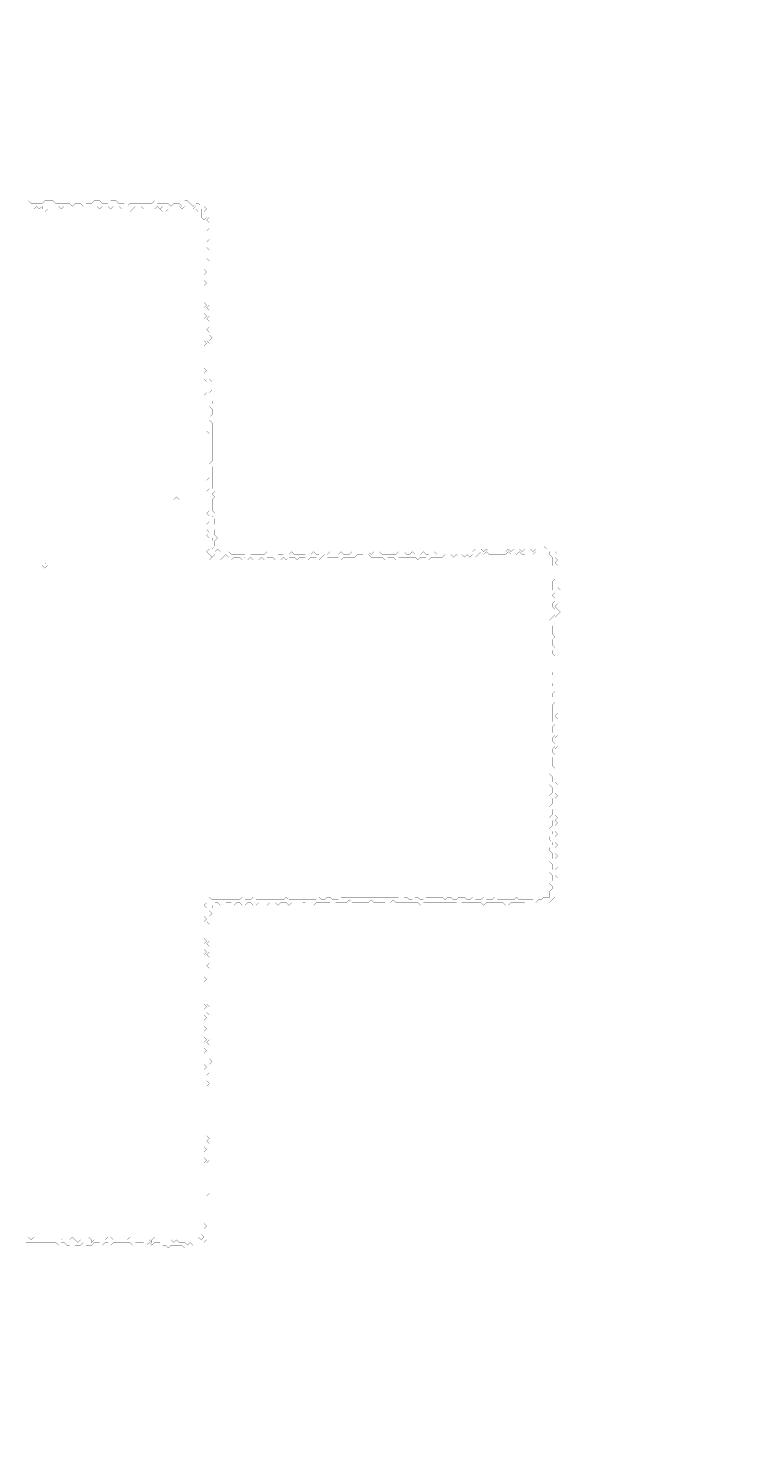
# Model space of a CAD drawing. Header units: metres. Extents: x 0 to 5072, y -5072 to 0.
# Drawn here: x 2510 to 5072, y -5072 to 0 of the extents above; entities that cross this region are included whole.
import ezdxf

# ---------------------------------------------------------------- set-up
doc = ezdxf.new("R2010")
doc.units = ezdxf.units.M
doc.layers.add('conductor', color=1, linetype='Continuous')
doc.layers.add('substrate', color=5, linetype='Continuous')

msp = doc.modelspace()

# ---------------------------------------------------------------- linework, layer by layer
at = {"layer": 'conductor', "const_width": 0.5}
msp.add_lwpolyline([(2501.3, -4387.2), (2511.2, -4377.3), (2521.1, -4387.2), (2531.1, -4377.3), (2541, -4387.2), (2550.9, -4387.2), (2560.9, -4377.3), (2570.8, -4377.3), (2580.7, -4387.2), (2590.6, -4387.2), (2600.6, -4387.2), (2610.5, -4377.3), (2620.4, -4387.2), (2630.3, -4387.2), (2640.3, -4377.3), (2650.2, -4377.3), (2660.1, -4387.2), (2670, -4377.3), (2680, -4387.2), (2689.9, -4397.1), (2699.8, -4387.2), (2709.7, -4387.2), (2719.7, -4397.1), (2719.7, -4387.2), (2729.6, -4377.3), (2739.5, -4387.2), (2739.5, -4397.1), (2749.4, -4387.2), (2759.4, -4387.2), (2769.3, -4387.2), (2779.2, -4387.2), (2789.1, -4387.2), (2799.1, -4377.3), (2809, -4377.3), (2818.9, -4387.2), (2828.8, -4377.3), (2838.8, -4387.2), (2848.7, -4387.2), (2858.6, -4387.2), (2868.6, -4387.2), (2878.5, -4377.3), (2888.4, -4387.2), (2898.3, -4387.2), (2908.3, -4387.2), (2918.2, -4387.2), (2928.1, -4387.2), (2938, -4387.2), (2948, -4387.2), (2957.9, -4397.1), (2957.9, -4387.2), (2967.8, -4377.3), (2977.7, -4387.2), (2987.7, -4387.2), (2997.6, -4387.2), (3007.5, -4387.2), (3017.4, -4397.1), (3027.4, -4387.2), (3037.3, -4397.1), (3047.2, -4387.2), (3057.1, -4397.1), (3067.1, -4397.1), (3077, -4397.1), (3086.9, -4407), (3096.8, -4397.1), (3106.8, -4407), (3116.7, -4397.1), (3116.7, -4387.2), (3126.6, -4377.3), (3136.5, -4387.2), (3146.5, -4377.3), (3136.5, -4367.3), (3146.5, -4357.4), (3146.5, -4347.5), (3156.4, -4337.6), (3146.5, -4327.6), (3146.5, -4317.7), (3146.5, -4307.8), (3146.5, -4297.9), (3146.5, -4287.9), (3146.5, -4278), (3146.5, -4268.1), (3146.5, -4258.2), (3146.5, -4248.2), (3146.5, -4238.3), (3146.5, -4228.4), (3156.4, -4218.5), (3146.5, -4208.5), (3146.5, -4198.6), (3146.5, -4188.7), (3156.4, -4178.8), (3146.5, -4168.8), (3146.5, -4158.9), (3146.5, -4149), (3146.5, -4139.1), (3146.5, -4129.1), (3146.5, -4119.2), (3146.5, -4109.3), (3156.4, -4099.3), (3146.5, -4089.4), (3156.4, -4079.5), (3146.5, -4069.6), (3156.4, -4059.6), (3146.5, -4049.7), (3146.5, -4039.8), (3146.5, -4029.9), (3146.5, -4019.9), (3146.5, -4010), (3146.5, -4000.1), (3146.5, -3990.2), (3146.5, -3980.2), (3146.5, -3970.3), (3146.5, -3960.4), (3146.5, -3950.5), (3146.5, -3940.5), (3146.5, -3930.6), (3146.5, -3920.7), (3146.5, -3910.8), (3146.5, -3900.8), (3146.5, -3890.9), (3146.5, -3881), (3146.5, -3871.1), (3146.5, -3861.1), (3146.5, -3851.2), (3146.5, -3841.3), (3146.5, -3831.4), (3146.5, -3821.4), (3146.5, -3811.5), (3146.5, -3801.6), (3146.5, -3791.6), (3156.4, -3781.7), (3146.5, -3771.8), (3156.4, -3761.9), (3146.5, -3751.9), (3156.4, -3742), (3146.5, -3732.1), (3146.5, -3722.2), (3146.5, -3712.2), (3156.4, -3702.3), (3146.5, -3692.4), (3146.5, -3682.5), (3146.5, -3672.5), (3156.4, -3662.6), (3146.5, -3652.7), (3146.5, -3642.8), (3146.5, -3632.8), (3156.4, -3622.9), (3146.5, -3613), (3156.4, -3603.1), (3146.5, -3593.1), (3156.4, -3583.2), (3146.5, -3573.3), (3146.5, -3563.4), (3146.5, -3553.4), (3156.4, -3543.5), (3146.5, -3533.6), (3146.5, -3523.7), (3146.5, -3513.7), (3146.5, -3503.8), (3146.5, -3493.9), (3146.5, -3483.9), (3146.5, -3474), (3156.4, -3464.1), (3146.5, -3454.2), (3156.4, -3444.2), (3146.5, -3434.3), (3156.4, -3424.4), (3146.5, -3414.5), (3146.5, -3404.5), (3146.5, -3394.6), (3156.4, -3384.7), (3146.5, -3374.8), (3146.5, -3364.8), (3146.5, -3354.9), (3156.4, -3345), (3146.5, -3335.1), (3146.5, -3325.1), (3146.5, -3315.2), (3156.4, -3305.3), (3146.5, -3295.4), (3146.5, -3285.4), (3146.5, -3275.5), (3146.5, -3265.6), (3146.5, -3255.7), (3146.5, -3245.7), (3146.5, -3235.8), (3156.4, -3225.9), (3146.5, -3216), (3146.5, -3206), (3156.4, -3196.1), (3156.4, -3186.2), (3146.5, -3176.2), (3156.4, -3166.3), (3156.4, -3156.4), (3166.3, -3146.5), (3176.2, -3156.4), (3186.2, -3156.4), (3196.1, -3156.4), (3206, -3156.4), (3216, -3156.4), (3225.9, -3156.4), (3235.8, -3156.4), (3245.7, -3156.4), (3255.7, -3156.4), (3265.6, -3156.4), (3275.5, -3156.4), (3285.4, -3146.5), (3295.4, -3156.4), (3305.3, -3156.4), (3315.2, -3156.4), (3325.1, -3146.5), (3335.1, -3156.4), (3345, -3156.4), (3354.9, -3156.4), (3364.8, -3156.4), (3374.8, -3156.4), (3384.7, -3156.4), (3394.6, -3156.4), (3404.5, -3156.4), (3414.5, -3156.4), (3424.4, -3156.4), (3434.3, -3156.4), (3444.2, -3146.5), (3454.2, -3156.4), (3464.1, -3156.4), (3474, -3156.4), (3483.9, -3156.4), (3493.9, -3156.4), (3503.8, -3156.4), (3513.7, -3156.4), (3523.7, -3156.4), (3533.6, -3156.4), (3543.5, -3156.4), (3553.4, -3156.4), (3563.4, -3146.5), (3573.3, -3156.4), (3583.2, -3156.4), (3593.1, -3146.5), (3603.1, -3146.5), (3613, -3156.4), (3622.9, -3156.4), (3632.8, -3156.4), (3642.8, -3146.5), (3652.7, -3146.5), (3662.6, -3146.5), (3672.5, -3146.5), (3682.5, -3146.5), (3692.4, -3146.5), (3702.3, -3146.5), (3712.2, -3146.5), (3722.2, -3146.5), (3732.1, -3146.5), (3742, -3146.5), (3751.9, -3146.5), (3761.9, -3146.5), (3771.8, -3146.5), (3781.7, -3146.5), (3791.6, -3146.5), (3801.6, -3146.5), (3811.5, -3146.5), (3821.4, -3146.5), (3831.4, -3146.5), (3841.3, -3146.5), (3851.2, -3146.5), (3861.1, -3156.4), (3871.1, -3146.5), (3881, -3146.5), (3890.9, -3156.4), (3900.8, -3156.4), (3910.8, -3146.5), (3920.7, -3146.5), (3930.6, -3156.4), (3940.5, -3156.4), (3950.5, -3146.5), (3960.4, -3146.5), (3970.3, -3146.5), (3980.2, -3146.5), (3990.2, -3146.5), (4000.1, -3146.5), (4010, -3146.5), (4019.9, -3156.4), (4029.9, -3146.5), (4039.8, -3146.5), (4049.7, -3156.4), (4059.6, -3156.4), (4069.6, -3146.5), (4079.5, -3146.5), (4089.4, -3146.5), (4099.3, -3156.4), (4109.3, -3156.4), (4119.2, -3146.5), (4129.1, -3156.4), (4139.1, -3156.4), (4149, -3156.4), (4158.9, -3146.5), (4168.8, -3156.4), (4178.8, -3156.4), (4188.7, -3156.4), (4198.6, -3146.5), (4208.5, -3156.4), (4218.5, -3156.4), (4228.4, -3156.4), (4238.3, -3156.4), (4248.2, -3156.4), (4258.2, -3156.4), (4268.1, -3156.4), (4278, -3146.5), (4287.9, -3156.4), (4297.9, -3156.4), (4307.8, -3156.4), (4317.7, -3156.4), (4327.6, -3156.4), (4337.6, -3156.4), (4347.5, -3166.3), (4357.4, -3156.4), (4367.3, -3156.4), (4377.3, -3146.5), (4387.2, -3146.5), (4397.1, -3146.5), (4397.1, -3136.5), (4397.1, -3126.6), (4407, -3116.7), (4407, -3106.8), (4397.1, -3096.8), (4407, -3086.9), (4407, -3077), (4407, -3067.1), (4397.1, -3057.1), (4407, -3047.2), (4407, -3037.3), (4407, -3027.4), (4397.1, -3017.4), (4407, -3007.5), (4407, -2997.6), (4407, -2987.7), (4397.1, -2977.7), (4397.1, -2967.8), (4407, -2957.9), (4407, -2948), (4397.1, -2938), (4397.1, -2928.1), (4407, -2918.2), (4407, -2908.3), (4397.1, -2898.3), (4407, -2888.4), (4407, -2878.5), (4407, -2868.6), (4397.1, -2858.6), (4407, -2848.7), (4407, -2838.8), (4407, -2828.8), (4397.1, -2818.9), (4407, -2809), (4407, -2799.1), (4407, -2789.1), (4397.1, -2779.2), (4407, -2769.3), (4407, -2759.4), (4407, -2749.4), (4397.1, -2739.5), (4407, -2729.6), (4407, -2719.7), (4407, -2709.7), (4397.1, -2699.8), (4407, -2689.9), (4417, -2680), (4407, -2670), (4407, -2660.1), (4407, -2650.2), (4407, -2640.3), (4417, -2630.3), (4407, -2620.4), (4407, -2610.5), (4417, -2600.6), (4417, -2590.6), (4407, -2580.7), (4407, -2570.8), (4417, -2560.9), (4407, -2550.9), (4407, -2541), (4407, -2531.1), (4417, -2521.1), (4407, -2511.2), (4407, -2501.3), (4407, -2491.4), (4407, -2481.4), (4407, -2471.5), (4407, -2461.6), (4407, -2451.7), (4417, -2441.7), (4417, -2431.8), (4407, -2421.9), (4407, -2412), (4417, -2402), (4417, -2392.1), (4407, -2382.2), (4407, -2372.3), (4417, -2362.3), (4417, -2352.4), (4407, -2342.5), (4407, -2332.6), (4417, -2322.6), (4417, -2312.7), (4417, -2302.8), (4407, -2292.9), (4417, -2282.9), (4417, -2273), (4407, -2263.1), (4407, -2253.2), (4417, -2243.2), (4407, -2233.3), (4407, -2223.4), (4407, -2213.4), (4417, -2203.5), (4407, -2193.6), (4407, -2183.7), (4407, -2173.7), (4407, -2163.8), (4417, -2153.9), (4407, -2153.9), (4397.1, -2144), (4407, -2134), (4417, -2124.1), (4407, -2114.2), (4417, -2104.3), (4407, -2094.3), (4407, -2084.4), (4417, -2074.5), (4417, -2064.6), (4407, -2054.6), (4417, -2044.7), (4407, -2034.8), (4407, -2024.9), (4407, -2014.9), (4407, -2005), (4417, -1995.1), (4417, -1985.2), (4407, -1975.2), (4417, -1965.3), (4417, -1955.4), (4407, -1945.5), (4407, -1935.5), (4407, -1925.6), (4407, -1915.7), (4397.1, -1905.8), (4397.1, -1895.8), (4387.2, -1895.8), (4377.3, -1895.8), (4367.3, -1895.8), (4357.4, -1895.8), (4347.5, -1895.8), (4337.6, -1905.8), (4327.6, -1895.8), (4317.7, -1895.8), (4307.8, -1905.8), (4297.9, -1905.8), (4287.9, -1895.8), (4278, -1905.8), (4268.1, -1895.8), (4258.2, -1905.8), (4248.2, -1895.8), (4238.3, -1905.8), (4228.4, -1905.8), (4218.5, -1905.8), (4208.5, -1905.8), (4198.6, -1905.8), (4188.7, -1905.8), (4178.8, -1905.8), (4168.8, -1895.8), (4158.9, -1905.8), (4149, -1895.8), (4139.1, -1905.8), (4129.1, -1915.7), (4119.2, -1905.8), (4109.3, -1915.7), (4099.3, -1905.8), (4089.4, -1915.7), (4079.5, -1905.8), (4069.6, -1915.7), (4059.6, -1905.8), (4049.7, -1915.7), (4039.8, -1905.8), (4029.9, -1915.7), (4019.9, -1905.8), (4010, -1915.7), (4000.1, -1915.7), (3990.2, -1915.7), (3980.2, -1915.7), (3970.3, -1915.7), (3960.4, -1925.6), (3950.5, -1915.7), (3940.5, -1915.7), (3930.6, -1915.7), (3920.7, -1925.6), (3910.8, -1915.7), (3900.8, -1915.7), (3890.9, -1915.7), (3881, -1915.7), (3871.1, -1915.7), (3861.1, -1915.7), (3851.2, -1915.7), (3841.3, -1925.6), (3831.4, -1915.7), (3821.4, -1915.7), (3811.5, -1915.7), (3801.6, -1925.6), (3791.6, -1915.7), (3781.7, -1915.7), (3771.8, -1915.7), (3761.9, -1915.7), (3751.9, -1915.7), (3742, -1905.8), (3732.1, -1915.7), (3722.2, -1905.8), (3712.2, -1905.8), (3702.3, -1905.8), (3692.4, -1915.7), (3682.5, -1915.7), (3672.5, -1915.7), (3662.6, -1915.7), (3652.7, -1915.7), (3642.8, -1925.6), (3632.8, -1915.7), (3622.9, -1915.7), (3613, -1915.7), (3603.1, -1915.7), (3593.1, -1915.7), (3583.2, -1905.8), (3573.3, -1915.7), (3563.4, -1925.6), (3553.4, -1915.7), (3543.5, -1915.7), (3533.6, -1915.7), (3523.7, -1925.6), (3513.7, -1915.7), (3503.8, -1915.7), (3493.9, -1915.7), (3483.9, -1925.6), (3474, -1915.7), (3464.1, -1915.7), (3454.2, -1915.7), (3444.2, -1925.6), (3434.3, -1915.7), (3424.4, -1925.6), (3414.5, -1915.7), (3404.5, -1925.6), (3394.6, -1915.7), (3384.7, -1915.7), (3374.8, -1915.7), (3364.8, -1925.6), (3354.9, -1915.7), (3345, -1925.6), (3335.1, -1915.7), (3325.1, -1925.6), (3315.2, -1915.7), (3305.3, -1925.6), (3295.4, -1915.7), (3285.4, -1925.6), (3275.5, -1915.7), (3265.6, -1915.7), (3255.7, -1915.7), (3245.7, -1925.6), (3235.8, -1915.7), (3225.9, -1905.8), (3216, -1915.7), (3206, -1925.6), (3196.1, -1915.7), (3186.2, -1905.8), (3176.2, -1895.8), (3166.3, -1885.9), (3156.4, -1876), (3166.3, -1866), (3176.2, -1856.1), (3176.2, -1846.2), (3166.3, -1846.2), (3156.4, -1836.3), (3166.3, -1826.3), (3156.4, -1816.4), (3156.4, -1806.5), (3156.4, -1796.6), (3166.3, -1786.6), (3166.3, -1776.7), (3166.3, -1766.8), (3156.4, -1756.9), (3166.3, -1746.9), (3156.4, -1737), (3156.4, -1727.1), (3156.4, -1717.2), (3156.4, -1707.2), (3156.4, -1697.3), (3156.4, -1687.4), (3156.4, -1677.5), (3166.3, -1667.5), (3156.4, -1657.6), (3156.4, -1647.7), (3156.4, -1637.8), (3166.3, -1627.8), (3166.3, -1617.9), (3156.4, -1608), (3156.4, -1598.1), (3156.4, -1588.1), (3156.4, -1578.2), (3156.4, -1568.3), (3156.4, -1558.3), (3156.4, -1548.4), (3156.4, -1538.5), (3156.4, -1528.6), (3156.4, -1518.6), (3156.4, -1508.7), (3156.4, -1498.8), (3156.4, -1488.9), (3156.4, -1478.9), (3166.3, -1469), (3156.4, -1459.1), (3156.4, -1449.2), (3156.4, -1439.2), (3156.4, -1429.3), (3156.4, -1419.4), (3156.4, -1409.5), (3156.4, -1399.5), (3156.4, -1389.6), (3156.4, -1379.7), (3156.4, -1369.8), (3156.4, -1359.8), (3156.4, -1349.9), (3156.4, -1340), (3146.5, -1330.1), (3156.4, -1320.1), (3156.4, -1310.2), (3156.4, -1300.3), (3156.4, -1290.4), (3156.4, -1280.4), (3146.5, -1270.5), (3146.5, -1260.6), (3146.5, -1250.6), (3156.4, -1240.7), (3146.5, -1230.8), (3146.5, -1220.9), (3146.5, -1210.9), (3156.4, -1201), (3146.5, -1191.1), (3146.5, -1181.2), (3146.5, -1171.2), (3156.4, -1161.3), (3146.5, -1151.4), (3156.4, -1141.5), (3146.5, -1131.5), (3156.4, -1121.6), (3146.5, -1111.7), (3146.5, -1101.8), (3146.5, -1091.8), (3156.4, -1081.9), (3146.5, -1072), (3146.5, -1062.1), (3146.5, -1052.1), (3156.4, -1042.2), (3146.5, -1032.3), (3146.5, -1022.4), (3146.5, -1012.4), (3156.4, -1002.5), (3146.5, -992.6), (3146.5, -982.7), (3146.5, -972.7), (3146.5, -962.8), (3146.5, -952.9), (3146.5, -942.9), (3146.5, -933), (3156.4, -923.1), (3146.5, -913.2), (3146.5, -903.2), (3146.5, -893.3), (3156.4, -883.4), (3146.5, -873.5), (3146.5, -863.5), (3146.5, -853.6), (3146.5, -843.7), (3146.5, -833.8), (3146.5, -823.8), (3146.5, -813.9), (3146.5, -804), (3146.5, -794.1), (3146.5, -784.1), (3146.5, -774.2), (3146.5, -764.3), (3146.5, -754.4), (3146.5, -744.4), (3146.5, -734.5), (3146.5, -724.6), (3146.5, -714.7), (3146.5, -704.7), (3146.5, -694.8), (3156.4, -684.9), (3146.5, -694.8), (3136.5, -684.9), (3136.5, -675), (3136.5, -665), (3136.5, -655.1), (3126.6, -665), (3116.7, -655.1), (3116.7, -645.2), (3106.8, -655.1), (3096.8, -655.1), (3086.9, -655.1), (3077, -645.2), (3067.1, -655.1), (3057.1, -645.2), (3047.2, -655.1), (3037.3, -655.1), (3027.4, -655.1), (3017.4, -655.1), (3007.5, -665), (2997.6, -665), (2987.7, -655.1), (2997.6, -645.2), (2987.7, -655.1), (2977.7, -645.2), (2967.8, -655.1), (2957.9, -645.2), (2948, -655.1), (2938, -655.1), (2928.1, -655.1), (2918.2, -645.2), (2908.3, -645.2), (2898.3, -645.2), (2888.4, -655.1), (2878.5, -665), (2868.6, -655.1), (2858.6, -655.1), (2848.7, -655.1), (2838.8, -645.2), (2828.8, -655.1), (2818.9, -645.2), (2809, -655.1), (2799.1, -645.2), (2789.1, -645.2), (2779.2, -645.2), (2769.3, -655.1), (2759.4, -645.2), (2749.4, -645.2), (2739.5, -645.2), (2729.6, -655.1), (2719.7, -655.1), (2709.7, -655.1), (2699.8, -655.1), (2689.9, -655.1), (2680, -655.1), (2670, -655.1), (2660.1, -655.1), (2650.2, -655.1), (2640.3, -645.2), (2630.3, -655.1), (2620.4, -645.2), (2610.5, -655.1), (2600.6, -645.2), (2590.6, -645.2), (2580.7, -645.2), (2580.7, -655.1), (2570.8, -665), (2560.9, -655.1), (2560.9, -645.2), (2550.9, -655.1), (2541, -645.2), (2531.1, -655.1), (2521.1, -645.2), (2511.2, -645.2), (2501.3, -645.2)], dxfattribs=at)
for points in [[(3037.3, -1707.2), (3047.2, -1697.3), (3057.1, -1707.2), (3047.2, -1717.2)], [(3156.4, -1895.8), (3166.3, -1885.9), (3176.2, -1895.8), (3166.3, -1905.8)], [(3156.4, -1915.7), (3166.3, -1905.8), (3176.2, -1915.7), (3166.3, -1925.6)], [(3166.3, -1905.8), (3176.2, -1895.8), (3186.2, -1905.8), (3176.2, -1915.7)], [(2560.9, -1945.5), (2570.8, -1935.5), (2580.7, -1945.5), (2570.8, -1955.4)]]:
    msp.add_lwpolyline(points, close=True, dxfattribs=at)
at = {"layer": 'substrate', "const_width": 0.5}
for points in [[(2501.3, -5072.1), (2511.2, -5072.1), (2521.1, -5072.1), (2531.1, -5072.1), (2541, -5072.1), (2550.9, -5072.1), (2560.9, -5072.1), (2570.8, -5072.1), (2580.7, -5072.1), (2590.6, -5072.1), (2600.6, -5072.1), (2610.5, -5072.1), (2620.4, -5072.1), (2630.3, -5072.1), (2640.3, -5072.1), (2650.2, -5072.1), (2660.1, -5072.1), (2670, -5072.1), (2680, -5072.1), (2689.9, -5072.1), (2699.8, -5072.1), (2709.7, -5072.1), (2719.7, -5072.1), (2729.6, -5072.1), (2739.5, -5072.1), (2749.4, -5072.1), (2759.4, -5072.1), (2769.3, -5072.1), (2779.2, -5072.1), (2789.1, -5072.1), (2799.1, -5072.1), (2809, -5072.1), (2818.9, -5072.1), (2828.8, -5072.1), (2838.8, -5072.1), (2848.7, -5072.1), (2858.6, -5072.1), (2868.6, -5072.1), (2878.5, -5072.1), (2888.4, -5072.1), (2898.3, -5072.1), (2908.3, -5072.1), (2918.2, -5072.1), (2928.1, -5072.1), (2938, -5072.1), (2948, -5072.1), (2957.9, -5072.1), (2967.8, -5072.1), (2977.7, -5072.1), (2987.7, -5072.1), (2997.6, -5072.1), (3007.5, -5072.1), (3017.4, -5072.1), (3027.4, -5072.1), (3037.3, -5072.1), (3047.2, -5072.1), (3057.1, -5072.1), (3067.1, -5072.1), (3077, -5072.1), (3086.9, -5072.1), (3096.8, -5072.1), (3106.8, -5072.1), (3116.7, -5072.1), (3126.6, -5072.1), (3136.5, -5072.1), (3146.5, -5072.1), (3156.4, -5072.1), (3166.3, -5072.1), (3176.2, -5072.1), (3186.2, -5072.1), (3196.1, -5072.1), (3206, -5072.1), (3216, -5072.1), (3225.9, -5072.1), (3235.8, -5072.1), (3245.7, -5072.1), (3255.7, -5072.1), (3265.6, -5072.1), (3275.5, -5072.1), (3285.4, -5072.1), (3295.4, -5072.1), (3305.3, -5072.1), (3315.2, -5072.1), (3325.1, -5072.1), (3335.1, -5072.1), (3345, -5072.1), (3354.9, -5072.1), (3364.8, -5072.1), (3374.8, -5072.1), (3384.7, -5072.1), (3394.6, -5072.1), (3404.5, -5072.1), (3414.5, -5072.1), (3424.4, -5072.1), (3434.3, -5072.1), (3444.2, -5072.1), (3454.2, -5072.1), (3464.1, -5072.1), (3474, -5072.1), (3483.9, -5072.1), (3493.9, -5072.1), (3503.8, -5072.1), (3513.7, -5072.1), (3523.7, -5072.1), (3533.6, -5072.1), (3543.5, -5072.1), (3553.4, -5072.1), (3563.4, -5072.1), (3573.3, -5072.1), (3583.2, -5072.1), (3593.1, -5072.1), (3603.1, -5072.1), (3613, -5072.1), (3622.9, -5072.1), (3632.8, -5072.1), (3642.8, -5072.1), (3652.7, -5072.1), (3662.6, -5072.1), (3672.5, -5072.1), (3682.5, -5072.1), (3692.4, -5072.1), (3702.3, -5072.1), (3712.2, -5072.1), (3722.2, -5072.1), (3732.1, -5072.1), (3742, -5072.1), (3751.9, -5072.1), (3761.9, -5072.1), (3771.8, -5072.1), (3781.7, -5072.1), (3791.6, -5072.1), (3801.6, -5072.1), (3811.5, -5072.1), (3821.4, -5072.1), (3831.4, -5072.1), (3841.3, -5072.1), (3851.2, -5072.1), (3861.1, -5072.1), (3871.1, -5072.1), (3881, -5072.1), (3890.9, -5072.1), (3900.8, -5072.1), (3910.8, -5072.1), (3920.7, -5072.1), (3930.6, -5072.1), (3940.5, -5072.1), (3950.5, -5072.1), (3960.4, -5072.1), (3970.3, -5072.1), (3980.2, -5072.1), (3990.2, -5072.1), (4000.1, -5072.1), (4010, -5072.1), (4019.9, -5072.1), (4029.9, -5072.1), (4039.8, -5072.1), (4049.7, -5072.1), (4059.6, -5072.1), (4069.6, -5072.1), (4079.5, -5072.1), (4089.4, -5072.1), (4099.3, -5072.1), (4109.3, -5072.1), (4119.2, -5072.1), (4129.1, -5072.1), (4139.1, -5072.1), (4149, -5072.1), (4158.9, -5072.1), (4168.8, -5072.1), (4178.8, -5072.1), (4188.7, -5072.1), (4198.6, -5072.1), (4208.5, -5072.1), (4218.5, -5072.1), (4228.4, -5072.1), (4238.3, -5072.1), (4248.2, -5072.1), (4258.2, -5072.1), (4268.1, -5072.1), (4278, -5072.1), (4287.9, -5072.1), (4297.9, -5072.1), (4307.8, -5072.1), (4317.7, -5072.1), (4327.6, -5072.1), (4337.6, -5072.1), (4347.5, -5072.1), (4357.4, -5072.1), (4367.3, -5072.1), (4377.3, -5072.1), (4387.2, -5072.1), (4397.1, -5072.1), (4407, -5072.1), (4417, -5072.1), (4426.9, -5072.1), (4436.8, -5072.1), (4446.8, -5072.1), (4456.7, -5072.1), (4466.6, -5072.1), (4476.5, -5072.1), (4486.5, -5072.1), (4496.4, -5072.1), (4506.3, -5072.1), (4516.2, -5072.1), (4526.2, -5072.1), (4536.1, -5072.1), (4546, -5072.1), (4555.9, -5072.1), (4565.9, -5072.1), (4575.8, -5072.1), (4585.7, -5072.1), (4595.6, -5072.1), (4605.6, -5072.1), (4615.5, -5072.1), (4625.4, -5072.1), (4635.3, -5072.1), (4645.3, -5072.1), (4655.2, -5072.1), (4665.1, -5072.1), (4675, -5072.1), (4685, -5072.1), (4694.9, -5072.1), (4704.8, -5072.1), (4714.7, -5072.1), (4724.7, -5072.1), (4734.6, -5072.1), (4744.5, -5072.1), (4754.4, -5072.1), (4764.4, -5072.1), (4774.3, -5072.1), (4784.2, -5072.1), (4794.2, -5072.1), (4804.1, -5072.1), (4814, -5072.1), (4823.9, -5072.1), (4833.9, -5072.1), (4843.8, -5072.1), (4853.7, -5072.1), (4863.6, -5072.1), (4873.6, -5072.1), (4883.5, -5072.1), (4893.4, -5072.1), (4903.3, -5072.1), (4913.3, -5072.1), (4923.2, -5072.1), (4933.1, -5072.1), (4943, -5072.1), (4953, -5072.1), (4962.9, -5072.1), (4972.8, -5072.1), (4982.7, -5072.1), (4992.7, -5072.1), (5002.6, -5072.1), (5012.5, -5072.1), (5022.4, -5072.1), (5032.4, -5072.1), (5042.3, -5072.1), (5052.2, -5072.1), (5062.1, -5072.1), (5072.1, -5072.1), (5072.1, -5062.1), (5072.1, -5052.2), (5072.1, -5042.3), (5072.1, -5032.4), (5072.1, -5022.4), (5072.1, -5012.5), (5072.1, -5002.6), (5072.1, -4992.7), (5072.1, -4982.7), (5072.1, -4972.8), (5072.1, -4962.9), (5072.1, -4953), (5072.1, -4943), (5072.1, -4933.1), (5072.1, -4923.2), (5072.1, -4913.3), (5072.1, -4903.3), (5072.1, -4893.4), (5072.1, -4883.5), (5072.1, -4873.6), (5072.1, -4863.6), (5072.1, -4853.7), (5072.1, -4843.8), (5072.1, -4833.9), (5072.1, -4823.9), (5072.1, -4814), (5072.1, -4804.1), (5072.1, -4794.2), (5072.1, -4784.2), (5072.1, -4774.3), (5072.1, -4764.4), (5072.1, -4754.4), (5072.1, -4744.5), (5072.1, -4734.6), (5072.1, -4724.7), (5072.1, -4714.7), (5072.1, -4704.8), (5072.1, -4694.9), (5072.1, -4685), (5072.1, -4675), (5072.1, -4665.1), (5072.1, -4655.2), (5072.1, -4645.3), (5072.1, -4635.3), (5072.1, -4625.4), (5072.1, -4615.5), (5072.1, -4605.6), (5072.1, -4595.6), (5072.1, -4585.7), (5072.1, -4575.8), (5072.1, -4565.9), (5072.1, -4555.9), (5072.1, -4546), (5072.1, -4536.1), (5072.1, -4526.2), (5072.1, -4516.2), (5072.1, -4506.3), (5072.1, -4496.4), (5072.1, -4486.5), (5072.1, -4476.5), (5072.1, -4466.6), (5072.1, -4456.7), (5072.1, -4446.8), (5072.1, -4436.8), (5072.1, -4426.9), (5072.1, -4417), (5072.1, -4407), (5072.1, -4397.1), (5072.1, -4387.2), (5072.1, -4377.3), (5072.1, -4367.3), (5072.1, -4357.4), (5072.1, -4347.5), (5072.1, -4337.6), (5072.1, -4327.6), (5072.1, -4317.7), (5072.1, -4307.8), (5072.1, -4297.9), (5072.1, -4287.9), (5072.1, -4278), (5072.1, -4268.1), (5072.1, -4258.2), (5072.1, -4248.2), (5072.1, -4238.3), (5072.1, -4228.4), (5072.1, -4218.5), (5072.1, -4208.5), (5072.1, -4198.6), (5072.1, -4188.7), (5072.1, -4178.8), (5072.1, -4168.8), (5072.1, -4158.9), (5072.1, -4149), (5072.1, -4139.1), (5072.1, -4129.1), (5072.1, -4119.2), (5072.1, -4109.3), (5072.1, -4099.3), (5072.1, -4089.4), (5072.1, -4079.5), (5072.1, -4069.6), (5072.1, -4059.6), (5072.1, -4049.7), (5072.1, -4039.8), (5072.1, -4029.9), (5072.1, -4019.9), (5072.1, -4010), (5072.1, -4000.1), (5072.1, -3990.2), (5072.1, -3980.2), (5072.1, -3970.3), (5072.1, -3960.4), (5072.1, -3950.5), (5072.1, -3940.5), (5072.1, -3930.6), (5072.1, -3920.7), (5072.1, -3910.8), (5072.1, -3900.8), (5072.1, -3890.9), (5072.1, -3881), (5072.1, -3871.1), (5072.1, -3861.1), (5072.1, -3851.2), (5072.1, -3841.3), (5072.1, -3831.4), (5072.1, -3821.4), (5072.1, -3811.5), (5072.1, -3801.6), (5072.1, -3791.6), (5072.1, -3781.7), (5072.1, -3771.8), (5072.1, -3761.9), (5072.1, -3751.9), (5072.1, -3742), (5072.1, -3732.1), (5072.1, -3722.2), (5072.1, -3712.2), (5072.1, -3702.3), (5072.1, -3692.4), (5072.1, -3682.5), (5072.1, -3672.5), (5072.1, -3662.6), (5072.1, -3652.7), (5072.1, -3642.8), (5072.1, -3632.8), (5072.1, -3622.9), (5072.1, -3613), (5072.1, -3603.1), (5072.1, -3593.1), (5072.1, -3583.2), (5072.1, -3573.3), (5072.1, -3563.4), (5072.1, -3553.4), (5072.1, -3543.5), (5072.1, -3533.6), (5072.1, -3523.7), (5072.1, -3513.7), (5072.1, -3503.8), (5072.1, -3493.9), (5072.1, -3483.9), (5072.1, -3474), (5072.1, -3464.1), (5072.1, -3454.2), (5072.1, -3444.2), (5072.1, -3434.3), (5072.1, -3424.4), (5072.1, -3414.5), (5072.1, -3404.5), (5072.1, -3394.6), (5072.1, -3384.7), (5072.1, -3374.8), (5072.1, -3364.8), (5072.1, -3354.9), (5072.1, -3345), (5072.1, -3335.1), (5072.1, -3325.1), (5072.1, -3315.2), (5072.1, -3305.3), (5072.1, -3295.4), (5072.1, -3285.4), (5072.1, -3275.5), (5072.1, -3265.6), (5072.1, -3255.7), (5072.1, -3245.7), (5072.1, -3235.8), (5072.1, -3225.9), (5072.1, -3216), (5072.1, -3206), (5072.1, -3196.1), (5072.1, -3186.2), (5072.1, -3176.2), (5072.1, -3166.3), (5072.1, -3156.4), (5072.1, -3146.5), (5072.1, -3136.5), (5072.1, -3126.6), (5072.1, -3116.7), (5072.1, -3106.8), (5072.1, -3096.8), (5072.1, -3086.9), (5072.1, -3077), (5072.1, -3067.1), (5072.1, -3057.1), (5072.1, -3047.2), (5072.1, -3037.3), (5072.1, -3027.4), (5072.1, -3017.4), (5072.1, -3007.5), (5072.1, -2997.6), (5072.1, -2987.7), (5072.1, -2977.7), (5072.1, -2967.8), (5072.1, -2957.9), (5072.1, -2948), (5072.1, -2938), (5072.1, -2928.1), (5072.1, -2918.2), (5072.1, -2908.3), (5072.1, -2898.3), (5072.1, -2888.4), (5072.1, -2878.5), (5072.1, -2868.6), (5072.1, -2858.6), (5072.1, -2848.7), (5072.1, -2838.8), (5072.1, -2828.8), (5072.1, -2818.9), (5072.1, -2809), (5072.1, -2799.1), (5072.1, -2789.1), (5072.1, -2779.2), (5072.1, -2769.3), (5072.1, -2759.4), (5072.1, -2749.4), (5072.1, -2739.5), (5072.1, -2729.6), (5072.1, -2719.7), (5072.1, -2709.7), (5072.1, -2699.8), (5072.1, -2689.9), (5072.1, -2680), (5072.1, -2670), (5072.1, -2660.1), (5072.1, -2650.2), (5072.1, -2640.3), (5072.1, -2630.3), (5072.1, -2620.4), (5072.1, -2610.5), (5072.1, -2600.6), (5072.1, -2590.6), (5072.1, -2580.7), (5072.1, -2570.8), (5072.1, -2560.9), (5072.1, -2550.9), (5072.1, -2541), (5072.1, -2531.1), (5072.1, -2521.1), (5072.1, -2511.2), (5072.1, -2501.3), (5072.1, -2491.4), (5072.1, -2481.4), (5072.1, -2471.5), (5072.1, -2461.6), (5072.1, -2451.7), (5072.1, -2441.7), (5072.1, -2431.8), (5072.1, -2421.9), (5072.1, -2412), (5072.1, -2402), (5072.1, -2392.1), (5072.1, -2382.2), (5072.1, -2372.3), (5072.1, -2362.3), (5072.1, -2352.4), (5072.1, -2342.5), (5072.1, -2332.6), (5072.1, -2322.6), (5072.1, -2312.7), (5072.1, -2302.8), (5072.1, -2292.9), (5072.1, -2282.9), (5072.1, -2273), (5072.1, -2263.1), (5072.1, -2253.2), (5072.1, -2243.2), (5072.1, -2233.3), (5072.1, -2223.4), (5072.1, -2213.4), (5072.1, -2203.5), (5072.1, -2193.6), (5072.1, -2183.7), (5072.1, -2173.7), (5072.1, -2163.8), (5072.1, -2153.9), (5072.1, -2144), (5072.1, -2134), (5072.1, -2124.1), (5072.1, -2114.2), (5072.1, -2104.3), (5072.1, -2094.3), (5072.1, -2084.4), (5072.1, -2074.5), (5072.1, -2064.6), (5072.1, -2054.6), (5072.1, -2044.7), (5072.1, -2034.8), (5072.1, -2024.9), (5072.1, -2014.9), (5072.1, -2005), (5072.1, -1995.1), (5072.1, -1985.2), (5072.1, -1975.2), (5072.1, -1965.3), (5072.1, -1955.4), (5072.1, -1945.5), (5072.1, -1935.5), (5072.1, -1925.6), (5072.1, -1915.7), (5072.1, -1905.8), (5072.1, -1895.8), (5072.1, -1885.9), (5072.1, -1876), (5072.1, -1866), (5072.1, -1856.1), (5072.1, -1846.2), (5072.1, -1836.3), (5072.1, -1826.3), (5072.1, -1816.4), (5072.1, -1806.5), (5072.1, -1796.6), (5072.1, -1786.6), (5072.1, -1776.7), (5072.1, -1766.8), (5072.1, -1756.9), (5072.1, -1746.9), (5072.1, -1737), (5072.1, -1727.1), (5072.1, -1717.2), (5072.1, -1707.2), (5072.1, -1697.3), (5072.1, -1687.4), (5072.1, -1677.5), (5072.1, -1667.5), (5072.1, -1657.6), (5072.1, -1647.7), (5072.1, -1637.8), (5072.1, -1627.8), (5072.1, -1617.9), (5072.1, -1608), (5072.1, -1598.1), (5072.1, -1588.1), (5072.1, -1578.2), (5072.1, -1568.3), (5072.1, -1558.3), (5072.1, -1548.4), (5072.1, -1538.5), (5072.1, -1528.6), (5072.1, -1518.6), (5072.1, -1508.7), (5072.1, -1498.8), (5072.1, -1488.9), (5072.1, -1478.9), (5072.1, -1469), (5072.1, -1459.1), (5072.1, -1449.2), (5072.1, -1439.2), (5072.1, -1429.3), (5072.1, -1419.4), (5072.1, -1409.5), (5072.1, -1399.5), (5072.1, -1389.6), (5072.1, -1379.7), (5072.1, -1369.8), (5072.1, -1359.8), (5072.1, -1349.9), (5072.1, -1340), (5072.1, -1330.1), (5072.1, -1320.1), (5072.1, -1310.2), (5072.1, -1300.3), (5072.1, -1290.4), (5072.1, -1280.4), (5072.1, -1270.5), (5072.1, -1260.6), (5072.1, -1250.6), (5072.1, -1240.7), (5072.1, -1230.8), (5072.1, -1220.9), (5072.1, -1210.9), (5072.1, -1201), (5072.1, -1191.1), (5072.1, -1181.2), (5072.1, -1171.2), (5072.1, -1161.3), (5072.1, -1151.4), (5072.1, -1141.5), (5072.1, -1131.5), (5072.1, -1121.6), (5072.1, -1111.7), (5072.1, -1101.8), (5072.1, -1091.8), (5072.1, -1081.9), (5072.1, -1072), (5072.1, -1062.1), (5072.1, -1052.1), (5072.1, -1042.2), (5072.1, -1032.3), (5072.1, -1022.4), (5072.1, -1012.4), (5072.1, -1002.5), (5072.1, -992.6), (5072.1, -982.7), (5072.1, -972.7), (5072.1, -962.8), (5072.1, -952.9), (5072.1, -942.9), (5072.1, -933), (5072.1, -923.1), (5072.1, -913.2), (5072.1, -903.2), (5072.1, -893.3), (5072.1, -883.4), (5072.1, -873.5), (5072.1, -863.5), (5072.1, -853.6), (5072.1, -843.7), (5072.1, -833.8), (5072.1, -823.8), (5072.1, -813.9), (5072.1, -804), (5072.1, -794.1), (5072.1, -784.1), (5072.1, -774.2), (5072.1, -764.3), (5072.1, -754.4), (5072.1, -744.4), (5072.1, -734.5), (5072.1, -724.6), (5072.1, -714.7), (5072.1, -704.7), (5072.1, -694.8), (5072.1, -684.9), (5072.1, -675), (5072.1, -665), (5072.1, -655.1), (5072.1, -645.2), (5072.1, -635.2), (5072.1, -625.3), (5072.1, -615.4), (5072.1, -605.5), (5072.1, -595.5), (5072.1, -585.6), (5072.1, -575.7), (5072.1, -565.8), (5072.1, -555.8), (5072.1, -545.9), (5072.1, -536), (5072.1, -526.1), (5072.1, -516.1), (5072.1, -506.2), (5072.1, -496.3), (5072.1, -486.4), (5072.1, -476.4), (5072.1, -466.5), (5072.1, -456.6), (5072.1, -446.7), (5072.1, -436.7), (5072.1, -426.8), (5072.1, -416.9), (5072.1, -407), (5072.1, -397), (5072.1, -387.1), (5072.1, -377.2), (5072.1, -367.3), (5072.1, -357.3), (5072.1, -347.4), (5072.1, -337.5), (5072.1, -327.6), (5072.1, -317.6), (5072.1, -307.7), (5072.1, -297.8), (5072.1, -287.8), (5072.1, -277.9), (5072.1, -268), (5072.1, -258.1), (5072.1, -248.1), (5072.1, -238.2), (5072.1, -228.3), (5072.1, -218.4), (5072.1, -208.4), (5072.1, -198.5), (5072.1, -188.6), (5072.1, -178.7), (5072.1, -168.7), (5072.1, -158.8), (5072.1, -148.9), (5072.1, -139), (5072.1, -129), (5072.1, -119.1), (5072.1, -109.2), (5072.1, -99.3), (5072.1, -89.3), (5072.1, -79.4), (5072.1, -69.5), (5072.1, -59.6), (5072.1, -49.6), (5072.1, -39.7), (5072.1, -29.8), (5072.1, -19.9), (5072.1, -9.9), (5072.1, 0), (5062.1, 0), (5052.2, 0), (5042.3, 0), (5032.4, 0), (5022.4, 0), (5012.5, 0), (5002.6, 0), (4992.7, 0), (4982.7, 0), (4972.8, 0), (4962.9, 0), (4953, 0), (4943, 0), (4933.1, 0), (4923.2, 0), (4913.3, 0), (4903.3, 0), (4893.4, 0), (4883.5, 0), (4873.6, 0), (4863.6, 0), (4853.7, 0), (4843.8, 0), (4833.9, 0), (4823.9, 0), (4814, 0), (4804.1, 0), (4794.2, 0), (4784.2, 0), (4774.3, 0), (4764.4, 0), (4754.4, 0), (4744.5, 0), (4734.6, 0), (4724.7, 0), (4714.7, 0), (4704.8, 0), (4694.9, 0), (4685, 0), (4675, 0), (4665.1, 0), (4655.2, 0), (4645.3, 0), (4635.3, 0), (4625.4, 0), (4615.5, 0), (4605.6, 0), (4595.6, 0), (4585.7, 0), (4575.8, 0), (4565.9, 0), (4555.9, 0), (4546, 0), (4536.1, 0), (4526.2, 0), (4516.2, 0), (4506.3, 0), (4496.4, 0), (4486.5, 0), (4476.5, 0), (4466.6, 0), (4456.7, 0), (4446.8, 0), (4436.8, 0), (4426.9, 0), (4417, 0), (4407, 0), (4397.1, 0), (4387.2, 0), (4377.3, 0), (4367.3, 0), (4357.4, 0), (4347.5, 0), (4337.6, 0), (4327.6, 0), (4317.7, 0), (4307.8, 0), (4297.9, 0), (4287.9, 0), (4278, 0), (4268.1, 0), (4258.2, 0), (4248.2, 0), (4238.3, 0), (4228.4, 0), (4218.5, 0), (4208.5, 0), (4198.6, 0), (4188.7, 0), (4178.8, 0), (4168.8, 0), (4158.9, 0), (4149, 0), (4139.1, 0), (4129.1, 0), (4119.2, 0), (4109.3, 0), (4099.3, 0), (4089.4, 0), (4079.5, 0), (4069.6, 0), (4059.6, 0), (4049.7, 0), (4039.8, 0), (4029.9, 0), (4019.9, 0), (4010, 0), (4000.1, 0), (3990.2, 0), (3980.2, 0), (3970.3, 0), (3960.4, 0), (3950.5, 0), (3940.5, 0), (3930.6, 0), (3920.7, 0), (3910.8, 0), (3900.8, 0), (3890.9, 0), (3881, 0), (3871.1, 0), (3861.1, 0), (3851.2, 0), (3841.3, 0), (3831.4, 0), (3821.4, 0), (3811.5, 0), (3801.6, 0), (3791.6, 0), (3781.7, 0), (3771.8, 0), (3761.9, 0), (3751.9, 0), (3742, 0), (3732.1, 0), (3722.2, 0), (3712.2, 0), (3702.3, 0), (3692.4, 0), (3682.5, 0), (3672.5, 0), (3662.6, 0), (3652.7, 0), (3642.8, 0), (3632.8, 0), (3622.9, 0), (3613, 0), (3603.1, 0), (3593.1, 0), (3583.2, 0), (3573.3, 0), (3563.4, 0), (3553.4, 0), (3543.5, 0), (3533.6, 0), (3523.7, 0), (3513.7, 0), (3503.8, 0), (3493.9, 0), (3483.9, 0), (3474, 0), (3464.1, 0), (3454.2, 0), (3444.2, 0), (3434.3, 0), (3424.4, 0), (3414.5, 0), (3404.5, 0), (3394.6, 0), (3384.7, 0), (3374.8, 0), (3364.8, 0), (3354.9, 0), (3345, 0), (3335.1, 0), (3325.1, 0), (3315.2, 0), (3305.3, 0), (3295.4, 0), (3285.4, 0), (3275.5, 0), (3265.6, 0), (3255.7, 0), (3245.7, 0), (3235.8, 0), (3225.9, 0), (3216, 0), (3206, 0), (3196.1, 0), (3186.2, 0), (3176.2, 0), (3166.3, 0), (3156.4, 0), (3146.5, 0), (3136.5, 0), (3126.6, 0), (3116.7, 0), (3106.8, 0), (3096.8, 0), (3086.9, 0), (3077, 0), (3067.1, 0), (3057.1, 0), (3047.2, 0), (3037.3, 0), (3027.4, 0), (3017.4, 0), (3007.5, 0), (2997.6, 0), (2987.7, 0), (2977.7, 0), (2967.8, 0), (2957.9, 0), (2948, 0), (2938, 0), (2928.1, 0), (2918.2, 0), (2908.3, 0), (2898.3, 0), (2888.4, 0), (2878.5, 0), (2868.6, 0), (2858.6, 0), (2848.7, 0), (2838.8, 0), (2828.8, 0), (2818.9, 0), (2809, 0), (2799.1, 0), (2789.1, 0), (2779.2, 0), (2769.3, 0), (2759.4, 0), (2749.4, 0), (2739.5, 0), (2729.6, 0), (2719.7, 0), (2709.7, 0), (2699.8, 0), (2689.9, 0), (2680, 0), (2670, 0), (2660.1, 0), (2650.2, 0), (2640.3, 0), (2630.3, 0), (2620.4, 0), (2610.5, 0), (2600.6, 0), (2590.6, 0), (2580.7, 0), (2570.8, 0), (2560.9, 0), (2550.9, 0), (2541, 0), (2531.1, 0), (2521.1, 0), (2511.2, 0), (2501.3, 0)], [(2501.3, -635.2), (2511.2, -625.3), (2521.1, -635.2), (2531.1, -635.2), (2541, -635.2), (2550.9, -635.2), (2560.9, -635.2), (2570.8, -625.3), (2580.7, -625.3), (2590.6, -625.3), (2600.6, -625.3), (2610.5, -635.2), (2620.4, -635.2), (2630.3, -635.2), (2640.3, -635.2), (2650.2, -635.2), (2660.1, -635.2), (2670, -645.2), (2680, -635.2), (2689.9, -635.2), (2699.8, -635.2), (2709.7, -645.2), (2719.7, -635.2), (2729.6, -635.2), (2739.5, -635.2), (2749.4, -625.3), (2759.4, -625.3), (2769.3, -625.3), (2779.2, -635.2), (2789.1, -635.2), (2799.1, -635.2), (2809, -625.3), (2818.9, -625.3), (2828.8, -625.3), (2838.8, -635.2), (2848.7, -635.2), (2858.6, -635.2), (2868.6, -645.2), (2878.5, -635.2), (2888.4, -635.2), (2898.3, -635.2), (2908.3, -635.2), (2918.2, -635.2), (2928.1, -635.2), (2938, -635.2), (2948, -635.2), (2957.9, -635.2), (2967.8, -625.3), (2977.7, -635.2), (2987.7, -635.2), (2997.6, -635.2), (3007.5, -635.2), (3017.4, -635.2), (3027.4, -645.2), (3037.3, -635.2), (3047.2, -635.2), (3057.1, -635.2), (3067.1, -645.2), (3067.1, -635.2), (3077, -625.3), (3086.9, -625.3), (3096.8, -635.2), (3106.8, -645.2), (3116.7, -635.2), (3126.6, -635.2), (3136.5, -645.2), (3146.5, -645.2), (3156.4, -655.1), (3146.5, -665), (3156.4, -675), (3166.3, -684.9), (3156.4, -694.8), (3166.3, -704.7), (3166.3, -714.7), (3166.3, -724.6), (3156.4, -734.5), (3156.4, -744.4), (3156.4, -754.4), (3166.3, -764.3), (3156.4, -774.2), (3156.4, -784.1), (3156.4, -794.1), (3166.3, -804), (3156.4, -813.9), (3156.4, -823.8), (3156.4, -833.8), (3166.3, -843.7), (3156.4, -853.6), (3166.3, -863.5), (3166.3, -873.5), (3166.3, -883.4), (3156.4, -893.3), (3156.4, -903.2), (3166.3, -913.2), (3166.3, -923.1), (3156.4, -933), (3156.4, -942.9), (3156.4, -952.9), (3156.4, -962.8), (3156.4, -972.7), (3156.4, -982.7), (3156.4, -992.6), (3166.3, -1002.5), (3156.4, -1012.4), (3166.3, -1022.4), (3166.3, -1032.3), (3166.3, -1042.2), (3156.4, -1052.1), (3166.3, -1062.1), (3166.3, -1072), (3166.3, -1081.9), (3156.4, -1091.8), (3166.3, -1101.8), (3166.3, -1111.7), (3176.2, -1121.6), (3166.3, -1131.5), (3156.4, -1131.5), (3166.3, -1141.5), (3166.3, -1151.4), (3166.3, -1161.3), (3166.3, -1171.2), (3166.3, -1181.2), (3166.3, -1191.1), (3166.3, -1201), (3166.3, -1210.9), (3166.3, -1220.9), (3166.3, -1230.8), (3166.3, -1240.7), (3156.4, -1250.6), (3166.3, -1260.6), (3166.3, -1270.5), (3176.2, -1280.4), (3166.3, -1290.4), (3166.3, -1300.3), (3176.2, -1310.2), (3166.3, -1320.1), (3166.3, -1330.1), (3166.3, -1340), (3176.2, -1349.9), (3176.2, -1359.8), (3166.3, -1369.8), (3176.2, -1379.7), (3176.2, -1389.6), (3176.2, -1399.5), (3166.3, -1409.5), (3166.3, -1419.4), (3176.2, -1429.3), (3176.2, -1439.2), (3176.2, -1449.2), (3176.2, -1459.1), (3176.2, -1469), (3176.2, -1478.9), (3176.2, -1488.9), (3176.2, -1498.8), (3176.2, -1508.7), (3176.2, -1518.6), (3176.2, -1528.6), (3176.2, -1538.5), (3176.2, -1548.4), (3176.2, -1558.3), (3176.2, -1568.3), (3166.3, -1578.2), (3176.2, -1588.1), (3176.2, -1598.1), (3176.2, -1608), (3176.2, -1617.9), (3176.2, -1627.8), (3176.2, -1637.8), (3176.2, -1647.7), (3176.2, -1657.6), (3176.2, -1667.5), (3186.2, -1677.5), (3176.2, -1687.4), (3186.2, -1697.3), (3176.2, -1707.2), (3176.2, -1717.2), (3176.2, -1727.1), (3176.2, -1737), (3176.2, -1746.9), (3186.2, -1756.9), (3176.2, -1766.8), (3186.2, -1776.7), (3186.2, -1786.6), (3186.2, -1796.6), (3176.2, -1806.5), (3186.2, -1816.4), (3186.2, -1826.3), (3186.2, -1836.3), (3196.1, -1846.2), (3186.2, -1856.1), (3186.2, -1866), (3186.2, -1876), (3176.2, -1885.9), (3186.2, -1895.8), (3196.1, -1885.9), (3206, -1895.8), (3216, -1895.8), (3225.9, -1895.8), (3235.8, -1895.8), (3245.7, -1905.8), (3255.7, -1905.8), (3265.6, -1905.8), (3275.5, -1905.8), (3285.4, -1905.8), (3295.4, -1905.8), (3305.3, -1895.8), (3315.2, -1905.8), (3325.1, -1905.8), (3335.1, -1905.8), (3345, -1905.8), (3354.9, -1905.8), (3364.8, -1905.8), (3374.8, -1895.8), (3384.7, -1895.8), (3394.6, -1895.8), (3404.5, -1895.8), (3414.5, -1905.8), (3424.4, -1905.8), (3434.3, -1905.8), (3444.2, -1895.8), (3454.2, -1905.8), (3464.1, -1895.8), (3474, -1905.8), (3483.9, -1905.8), (3493.9, -1905.8), (3503.8, -1905.8), (3513.7, -1905.8), (3523.7, -1895.8), (3533.6, -1905.8), (3543.5, -1895.8), (3553.4, -1905.8), (3563.4, -1905.8), (3573.3, -1895.8), (3583.2, -1895.8), (3593.1, -1905.8), (3603.1, -1895.8), (3613, -1895.8), (3622.9, -1895.8), (3632.8, -1905.8), (3642.8, -1895.8), (3652.7, -1905.8), (3662.6, -1905.8), (3672.5, -1905.8), (3682.5, -1895.8), (3692.4, -1895.8), (3702.3, -1895.8), (3712.2, -1895.8), (3722.2, -1895.8), (3732.1, -1895.8), (3742, -1895.8), (3751.9, -1905.8), (3761.9, -1895.8), (3771.8, -1895.8), (3781.7, -1895.8), (3791.6, -1905.8), (3801.6, -1905.8), (3811.5, -1905.8), (3821.4, -1905.8), (3831.4, -1905.8), (3841.3, -1905.8), (3851.2, -1895.8), (3861.1, -1895.8), (3871.1, -1895.8), (3881, -1905.8), (3890.9, -1905.8), (3900.8, -1895.8), (3910.8, -1905.8), (3920.7, -1895.8), (3930.6, -1905.8), (3940.5, -1895.8), (3950.5, -1905.8), (3960.4, -1905.8), (3970.3, -1895.8), (3980.2, -1895.8), (3990.2, -1905.8), (4000.1, -1895.8), (4010, -1895.8), (4019.9, -1895.8), (4029.9, -1895.8), (4039.8, -1895.8), (4049.7, -1895.8), (4059.6, -1895.8), (4069.6, -1895.8), (4079.5, -1895.8), (4089.4, -1895.8), (4099.3, -1895.8), (4109.3, -1895.8), (4119.2, -1895.8), (4129.1, -1885.9), (4139.1, -1895.8), (4149, -1885.9), (4158.9, -1895.8), (4168.8, -1885.9), (4178.8, -1895.8), (4188.7, -1895.8), (4198.6, -1895.8), (4208.5, -1895.8), (4218.5, -1895.8), (4228.4, -1885.9), (4238.3, -1895.8), (4248.2, -1885.9), (4258.2, -1895.8), (4268.1, -1885.9), (4278, -1885.9), (4287.9, -1885.9), (4297.9, -1895.8), (4307.8, -1885.9), (4317.7, -1885.9), (4327.6, -1885.9), (4337.6, -1895.8), (4347.5, -1885.9), (4357.4, -1885.9), (4367.3, -1885.9), (4377.3, -1876), (4387.2, -1885.9), (4397.1, -1885.9), (4407, -1895.8), (4417, -1895.8), (4426.9, -1905.8), (4417, -1915.7), (4426.9, -1925.6), (4417, -1935.5), (4426.9, -1945.5), (4426.9, -1955.4), (4426.9, -1965.3), (4426.9, -1975.2), (4426.9, -1985.2), (4426.9, -1995.1), (4426.9, -2005), (4426.9, -2014.9), (4426.9, -2024.9), (4436.8, -2034.8), (4426.9, -2044.7), (4426.9, -2054.6), (4426.9, -2064.6), (4426.9, -2074.5), (4426.9, -2084.4), (4417, -2094.3), (4426.9, -2104.3), (4436.8, -2114.2), (4426.9, -2124.1), (4417, -2134), (4426.9, -2144), (4426.9, -2153.9), (4426.9, -2163.8), (4426.9, -2173.7), (4426.9, -2183.7), (4426.9, -2193.6), (4426.9, -2203.5), (4426.9, -2213.4), (4426.9, -2223.4), (4426.9, -2233.3), (4426.9, -2243.2), (4426.9, -2253.2), (4426.9, -2263.1), (4426.9, -2273), (4426.9, -2282.9), (4426.9, -2292.9), (4426.9, -2302.8), (4426.9, -2312.7), (4426.9, -2322.6), (4426.9, -2332.6), (4426.9, -2342.5), (4426.9, -2352.4), (4426.9, -2362.3), (4426.9, -2372.3), (4426.9, -2382.2), (4426.9, -2392.1), (4426.9, -2402), (4426.9, -2412), (4426.9, -2421.9), (4426.9, -2431.8), (4426.9, -2441.7), (4426.9, -2451.7), (4426.9, -2461.6), (4426.9, -2471.5), (4426.9, -2481.4), (4417, -2491.4), (4426.9, -2501.3), (4426.9, -2511.2), (4426.9, -2521.1), (4426.9, -2531.1), (4426.9, -2541), (4426.9, -2550.9), (4426.9, -2560.9), (4417, -2570.8), (4426.9, -2580.7), (4426.9, -2590.6), (4426.9, -2600.6), (4417, -2610.5), (4426.9, -2620.4), (4426.9, -2630.3), (4426.9, -2640.3), (4426.9, -2650.2), (4426.9, -2660.1), (4426.9, -2670), (4426.9, -2680), (4426.9, -2689.9), (4426.9, -2699.8), (4426.9, -2709.7), (4426.9, -2719.7), (4417, -2729.6), (4426.9, -2739.5), (4426.9, -2749.4), (4426.9, -2759.4), (4417, -2769.3), (4426.9, -2779.2), (4417, -2789.1), (4426.9, -2799.1), (4417, -2809), (4417, -2818.9), (4417, -2828.8), (4426.9, -2838.8), (4417, -2848.7), (4426.9, -2858.6), (4417, -2868.6), (4426.9, -2878.5), (4417, -2888.4), (4417, -2898.3), (4417, -2908.3), (4426.9, -2918.2), (4417, -2928.1), (4426.9, -2938), (4417, -2948), (4426.9, -2957.9), (4417, -2967.8), (4417, -2977.7), (4417, -2987.7), (4426.9, -2997.6), (4417, -3007.5), (4426.9, -3017.4), (4426.9, -3027.4), (4426.9, -3037.3), (4417, -3047.2), (4417, -3057.1), (4417, -3067.1), (4426.9, -3077), (4417, -3086.9), (4417, -3096.8), (4417, -3106.8), (4417, -3116.7), (4417, -3126.6), (4417, -3136.5), (4417, -3146.5), (4407, -3156.4), (4397.1, -3166.3), (4387.2, -3156.4), (4377.3, -3166.3), (4367.3, -3176.2), (4357.4, -3176.2), (4347.5, -3176.2), (4337.6, -3176.2), (4327.6, -3176.2), (4317.7, -3176.2), (4307.8, -3166.3), (4297.9, -3166.3), (4287.9, -3166.3), (4278, -3166.3), (4268.1, -3166.3), (4258.2, -3166.3), (4248.2, -3176.2), (4238.3, -3176.2), (4228.4, -3166.3), (4218.5, -3166.3), (4208.5, -3166.3), (4198.6, -3166.3), (4188.7, -3166.3), (4178.8, -3166.3), (4168.8, -3166.3), (4158.9, -3176.2), (4149, -3166.3), (4139.1, -3166.3), (4129.1, -3166.3), (4119.2, -3166.3), (4109.3, -3166.3), (4099.3, -3166.3), (4089.4, -3166.3), (4079.5, -3166.3), (4069.6, -3156.4), (4059.6, -3166.3), (4049.7, -3166.3), (4039.8, -3166.3), (4029.9, -3166.3), (4019.9, -3166.3), (4010, -3166.3), (4000.1, -3166.3), (3990.2, -3166.3), (3980.2, -3166.3), (3970.3, -3166.3), (3960.4, -3166.3), (3950.5, -3166.3), (3940.5, -3166.3), (3930.6, -3176.2), (3920.7, -3166.3), (3910.8, -3166.3), (3900.8, -3166.3), (3890.9, -3166.3), (3881, -3166.3), (3871.1, -3166.3), (3861.1, -3166.3), (3851.2, -3166.3), (3841.3, -3166.3), (3831.4, -3156.4), (3821.4, -3166.3), (3811.5, -3156.4), (3801.6, -3166.3), (3791.6, -3166.3), (3781.7, -3166.3), (3771.8, -3166.3), (3761.9, -3166.3), (3751.9, -3156.4), (3742, -3166.3), (3732.1, -3166.3), (3722.2, -3166.3), (3712.2, -3166.3), (3702.3, -3166.3), (3692.4, -3166.3), (3682.5, -3166.3), (3672.5, -3156.4), (3662.6, -3166.3), (3652.7, -3166.3), (3642.8, -3166.3), (3632.8, -3166.3), (3622.9, -3166.3), (3613, -3176.2), (3603.1, -3166.3), (3593.1, -3166.3), (3583.2, -3166.3), (3573.3, -3166.3), (3563.4, -3166.3), (3553.4, -3166.3), (3543.5, -3176.2), (3533.6, -3176.2), (3523.7, -3176.2), (3513.7, -3166.3), (3503.8, -3166.3), (3493.9, -3176.2), (3483.9, -3176.2), (3474, -3176.2), (3464.1, -3166.3), (3454.2, -3176.2), (3444.2, -3166.3), (3434.3, -3166.3), (3424.4, -3166.3), (3414.5, -3176.2), (3404.5, -3166.3), (3394.6, -3176.2), (3384.7, -3166.3), (3374.8, -3176.2), (3364.8, -3176.2), (3354.9, -3176.2), (3345, -3166.3), (3335.1, -3176.2), (3325.1, -3176.2), (3315.2, -3166.3), (3305.3, -3166.3), (3295.4, -3176.2), (3285.4, -3176.2), (3275.5, -3166.3), (3265.6, -3166.3), (3255.7, -3176.2), (3245.7, -3166.3), (3235.8, -3166.3), (3225.9, -3166.3), (3216, -3176.2), (3206, -3176.2), (3196.1, -3166.3), (3186.2, -3166.3), (3176.2, -3176.2), (3176.2, -3186.2), (3166.3, -3196.1), (3176.2, -3206), (3166.3, -3216), (3166.3, -3225.9), (3156.4, -3235.8), (3166.3, -3245.7), (3166.3, -3255.7), (3166.3, -3265.6), (3166.3, -3275.5), (3166.3, -3285.4), (3166.3, -3295.4), (3166.3, -3305.3), (3156.4, -3315.2), (3166.3, -3325.1), (3166.3, -3335.1), (3166.3, -3345), (3156.4, -3354.9), (3166.3, -3364.8), (3156.4, -3374.8), (3166.3, -3384.7), (3156.4, -3394.6), (3166.3, -3404.5), (3166.3, -3414.5), (3166.3, -3424.4), (3166.3, -3434.3), (3166.3, -3444.2), (3166.3, -3454.2), (3166.3, -3464.1), (3156.4, -3474), (3156.4, -3483.9), (3156.4, -3493.9), (3156.4, -3503.8), (3156.4, -3513.7), (3156.4, -3523.7), (3156.4, -3533.6), (3166.3, -3543.5), (3156.4, -3553.4), (3156.4, -3563.4), (3166.3, -3573.3), (3166.3, -3583.2), (3156.4, -3593.1), (3166.3, -3603.1), (3166.3, -3613), (3166.3, -3622.9), (3166.3, -3632.8), (3166.3, -3642.8), (3166.3, -3652.7), (3166.3, -3662.6), (3156.4, -3672.5), (3166.3, -3682.5), (3166.3, -3692.4), (3166.3, -3702.3), (3166.3, -3712.2), (3166.3, -3722.2), (3166.3, -3732.1), (3176.2, -3742), (3166.3, -3751.9), (3166.3, -3761.9), (3166.3, -3771.8), (3166.3, -3781.7), (3156.4, -3791.6), (3156.4, -3801.6), (3156.4, -3811.5), (3166.3, -3821.4), (3156.4, -3831.4), (3156.4, -3841.3), (3156.4, -3851.2), (3156.4, -3861.1), (3156.4, -3871.1), (3156.4, -3881), (3156.4, -3890.9), (3156.4, -3900.8), (3156.4, -3910.8), (3156.4, -3920.7), (3156.4, -3930.6), (3156.4, -3940.5), (3156.4, -3950.5), (3156.4, -3960.4), (3156.4, -3970.3), (3156.4, -3980.2), (3156.4, -3990.2), (3156.4, -4000.1), (3156.4, -4010), (3166.3, -4019.9), (3156.4, -4029.9), (3166.3, -4039.8), (3166.3, -4049.7), (3166.3, -4059.6), (3166.3, -4069.6), (3166.3, -4079.5), (3166.3, -4089.4), (3166.3, -4099.3), (3156.4, -4109.3), (3156.4, -4119.2), (3156.4, -4129.1), (3156.4, -4139.1), (3156.4, -4149), (3156.4, -4158.9), (3156.4, -4168.8), (3166.3, -4178.8), (3166.3, -4188.7), (3166.3, -4198.6), (3166.3, -4208.5), (3166.3, -4218.5), (3156.4, -4228.4), (3166.3, -4238.3), (3166.3, -4248.2), (3166.3, -4258.2), (3166.3, -4268.1), (3166.3, -4278), (3166.3, -4287.9), (3166.3, -4297.9), (3166.3, -4307.8), (3166.3, -4317.7), (3166.3, -4327.6), (3166.3, -4337.6), (3156.4, -4347.5), (3156.4, -4357.4), (3156.4, -4367.3), (3156.4, -4377.3), (3156.4, -4387.2), (3146.5, -4397.1), (3146.5, -4407), (3136.5, -4417), (3126.6, -4417), (3116.7, -4417), (3106.8, -4417), (3096.8, -4417), (3086.9, -4417), (3077, -4417), (3067.1, -4407), (3057.1, -4407), (3047.2, -4407), (3037.3, -4407), (3027.4, -4407), (3017.4, -4417), (3007.5, -4407), (2997.6, -4407), (2987.7, -4397.1), (2977.7, -4397.1), (2967.8, -4397.1), (2957.9, -4407), (2948, -4397.1), (2938, -4407), (2928.1, -4397.1), (2918.2, -4397.1), (2908.3, -4397.1), (2898.3, -4397.1), (2888.4, -4407), (2878.5, -4397.1), (2868.6, -4397.1), (2858.6, -4397.1), (2848.7, -4397.1), (2838.8, -4397.1), (2828.8, -4397.1), (2818.9, -4397.1), (2809, -4407), (2799.1, -4397.1), (2789.1, -4397.1), (2779.2, -4407), (2769.3, -4397.1), (2759.4, -4397.1), (2749.4, -4397.1), (2739.5, -4407), (2729.6, -4407), (2719.7, -4407), (2709.7, -4397.1), (2699.8, -4407), (2689.9, -4407), (2680, -4407), (2670, -4397.1), (2660.1, -4407), (2650.2, -4407), (2640.3, -4397.1), (2630.3, -4397.1), (2620.4, -4407), (2610.5, -4397.1), (2600.6, -4397.1), (2590.6, -4397.1), (2580.7, -4397.1), (2570.8, -4397.1), (2560.9, -4397.1), (2550.9, -4397.1), (2541, -4397.1), (2531.1, -4397.1), (2521.1, -4397.1), (2511.2, -4397.1), (2501.3, -4397.1)]]:
    msp.add_lwpolyline(points, dxfattribs=at)
msp.add_lwpolyline([(4327.6, -1885.9), (4337.6, -1876), (4347.5, -1885.9), (4337.6, -1895.8)], close=True, dxfattribs=at)

doc.saveas('drawing.dxf')
